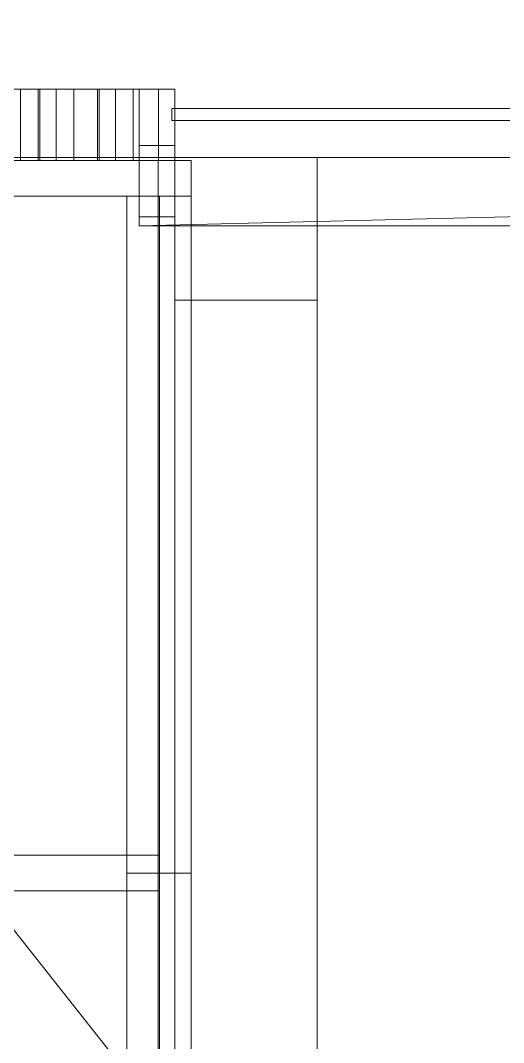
# Model space of a CAD drawing. Header units: millimetres. Extents: x -40035 to 35835, y -28925 to 20487.
# Drawn here: x 23063 to 23878, y 13877 to 15598 of the extents above; entities that cross this region are included whole.
import ezdxf

# ---------------------------------------------------------------- set-up
doc = ezdxf.new("R2010")
doc.units = ezdxf.units.MM
for name, color, linetype, lineweight in [('A-FLOR', 192, 'Continuous', 9), ('A-GLAZ-CWMG', 51, 'Continuous', 9), ('A-WALL', 113, 'Continuous', 9), ('I-WALL', 2, 'Continuous', 9), ('S-COLS', 52, 'Continuous', 9), ('S-FNDN', 32, 'Continuous', 9)]:
    doc.layers.add(name, color=color, linetype=linetype, lineweight=lineweight)

# ---------------------------------------------------------------- blocks, each defined once
blk = doc.blocks.new('STB Stütze - rechteckig - STB 24 x 24-384401-_3D_')
at = {"layer": 'S-COLS'}
mesh = blk.add_polyface(dxfattribs=at)
corners = [(120, 120), (120, -120), (-120, -120), (-120, 120)]
mesh.append_faces([[corners[k] for k in face] for face in [(2, 3, 0, 1)]])
mesh = blk.add_polyface(dxfattribs=at)
corners = [(-120, -120, 4000), (-120, 120, 4000), (-120, 120), (-120, -120)]
mesh.append_faces([[corners[k] for k in face] for face in [(3, 0, 1, 2)]])
mesh = blk.add_polyface(dxfattribs=at)
corners = [(-120, 120, 4000), (120, 120, 4000), (120, 120), (-120, 120)]
mesh.append_faces([[corners[k] for k in face] for face in [(3, 0, 1, 2)]])
mesh = blk.add_polyface(dxfattribs=at)
corners = [(120, 120, 4000), (-120, 120, 4000), (-120, -120, 4000), (120, -120, 4000)]
mesh.append_faces([[corners[k] for k in face] for face in [(3, 0, 1, 2)]])
mesh = blk.add_polyface(dxfattribs=at)
corners = [(120, 120, 4000), (120, -120, 4000), (120, -120), (120, 120)]
mesh.append_faces([[corners[k] for k in face] for face in [(3, 0, 1, 2)]])
mesh = blk.add_polyface(dxfattribs=at)
corners = [(120, -120, 4000), (-120, -120, 4000), (-120, -120), (120, -120)]
mesh.append_faces([[corners[k] for k in face] for face in [(3, 0, 1, 2)]])

msp = doc.modelspace()

# ---------------------------------------------------------------- linework, layer by layer
at = {"layer": 'A-GLAZ-CWMG'}
for points in [[(23093.4, 15362.4), (23033.4, 15362.4), (23033.4, 15482.4), (23093.4, 15482.4)], [(23093.4, 15482.4), (23033.4, 15482.4), (23033.4, 15482.4, 100), (23093.4, 15482.4, 100)], [(23033.4, 15482.4, 1920), (23033.4, 15362.4, 1920), (23093.4, 15362.4, 1920), (23093.4, 15482.4, 1920)], [(23093.4, 15482.4, 100), (23033.4, 15482.4, 100), (23033.4, 15482.4, 1920), (23093.4, 15482.4, 1920)], [(23036.2, 15362.4, 4406.8), (23063.4, 15362.4, 4460.3), (23063.4, 15482.4, 4460.3), (23036.2, 15482.4, 4406.8)], [(23036.2, 15482.4, 4406.8), (23063.4, 15482.4, 4460.3), (23123.4, 15482.4, 4429.8), (23096.2, 15482.4, 4376.3)], [(23096.2, 15362.4, 4376.3), (23036.2, 15362.4, 4406.8), (23036.2, 15482.4, 4406.8), (23096.2, 15482.4, 4376.3)], [(23063.4, 15482.4, 4070), (23063.4, 15482.4, 4130), (23123.4, 15482.4, 4130), (23123.4, 15482.4, 4070)], [(23063.4, 15362.4, 4070), (23063.4, 15482.4, 4070), (23123.4, 15482.4, 4070), (23123.4, 15362.4, 4070)], [(23063.4, 15482.4, 4130), (23063.4, 15362.4, 4130), (23123.4, 15362.4, 4130), (23123.4, 15482.4, 4130)], [(23063.4, 15482.4, 2020), (23063.4, 15482.4, 2080), (23123.4, 15482.4, 2080), (23123.4, 15482.4, 2020)], [(23063.4, 15362.4, 2020), (23063.4, 15482.4, 2020), (23123.4, 15482.4, 2020), (23123.4, 15362.4, 2020)], [(23063.4, 15482.4, 2080), (23063.4, 15362.4, 2080), (23123.4, 15362.4, 2080), (23123.4, 15482.4, 2080)], [(23063.4, 15482.4, 2703.3), (23063.4, 15482.4, 2763.3), (23123.4, 15482.4, 2763.3), (23123.4, 15482.4, 2703.3)], [(23063.4, 15362.4, 2703.3), (23063.4, 15482.4, 2703.3), (23123.4, 15482.4, 2703.3), (23123.4, 15362.4, 2703.3)], [(23063.4, 15482.4, 2763.3), (23063.4, 15362.4, 2763.3), (23123.4, 15362.4, 2763.3), (23123.4, 15482.4, 2763.3)], [(23063.4, 15482.4, 3386.7), (23063.4, 15482.4, 3446.7), (23123.4, 15482.4, 3446.7), (23123.4, 15482.4, 3386.7)], [(23063.4, 15362.4, 3386.7), (23063.4, 15482.4, 3386.7), (23123.4, 15482.4, 3386.7), (23123.4, 15362.4, 3386.7)], [(23063.4, 15482.4, 3446.7), (23063.4, 15362.4, 3446.7), (23123.4, 15362.4, 3446.7), (23123.4, 15482.4, 3446.7)], [(23123.4, 15482.4, 4429.8), (23063.4, 15482.4, 4460.3), (23063.4, 15362.4, 4460.3), (23123.4, 15362.4, 4429.8)], [(23063.4, 15482.4, 1920), (23063.4, 15482.4, 1980), (23123.4, 15482.4, 1980), (23123.4, 15482.4, 1920)], [(23063.4, 15362.4, 1920), (23063.4, 15482.4, 1920), (23123.4, 15482.4, 1920), (23123.4, 15362.4, 1920)], [(23063.4, 15482.4, 1980), (23063.4, 15362.4, 1980), (23123.4, 15362.4, 1980), (23123.4, 15482.4, 1980)], [(23153.4, 15362.4), (23093.4, 15362.4), (23093.4, 15482.4), (23153.4, 15482.4)], [(23153.4, 15482.4), (23093.4, 15482.4), (23093.4, 15482.4, 100), (23153.4, 15482.4, 100)], [(23093.4, 15482.4, 100), (23093.4, 15482.4), (23093.4, 15362.4), (23093.4, 15362.4, 100)], [(23093.4, 15482.4, 1920), (23093.4, 15362.4, 1920), (23153.4, 15362.4, 1920), (23153.4, 15482.4, 1920)], [(23153.4, 15482.4, 1920), (23153.4, 15482.4, 100), (23093.4, 15482.4, 100), (23093.4, 15482.4, 1920)], [(23093.4, 15482.4, 1920), (23093.4, 15482.4, 100), (23093.4, 15362.4, 100), (23093.4, 15362.4, 1920)], [(23093.4, 15362.4, 100), (23093.4, 15362.4), (23093.4, 15482.4), (23093.4, 15482.4, 100)], [(23093.4, 15362.4, 1920), (23093.4, 15362.4, 100), (23093.4, 15482.4, 100), (23093.4, 15482.4, 1920)], [(23096.2, 15362.4, 4376.3), (23123.4, 15362.4, 4429.8), (23123.4, 15482.4, 4429.8), (23096.2, 15482.4, 4376.3)], [(23096.2, 15482.4, 4376.3), (23123.4, 15482.4, 4429.8), (23223.4, 15482.4, 4379), (23196.2, 15482.4, 4325.5)], [(23096.2, 15362.4, 4376.3), (23096.2, 15482.4, 4376.3), (23196.2, 15482.4, 4325.5), (23196.2, 15362.4, 4325.5)], [(23123.4, 15482.4, 4429.8), (23123.4, 15362.4, 4429.8), (23096.2, 15362.4, 4376.3), (23096.2, 15482.4, 4376.3)], [(23123.4, 15482.4, 4070), (23123.4, 15482.4, 4130), (23193.4, 15482.4, 4130), (23193.4, 15482.4, 4070)], [(23123.4, 15362.4, 4070), (23123.4, 15482.4, 4070), (23193.4, 15482.4, 4070), (23193.4, 15362.4, 4070)], [(23123.4, 15482.4, 4130), (23123.4, 15362.4, 4130), (23193.4, 15362.4, 4130), (23193.4, 15482.4, 4130)], [(23123.4, 15482.4, 2020), (23123.4, 15482.4, 2080), (23193.4, 15482.4, 2080), (23193.4, 15482.4, 2020)], [(23123.4, 15362.4, 2020), (23123.4, 15482.4, 2020), (23193.4, 15482.4, 2020), (23193.4, 15362.4, 2020)], [(23123.4, 15482.4, 2080), (23123.4, 15362.4, 2080), (23193.4, 15362.4, 2080), (23193.4, 15482.4, 2080)], [(23123.4, 15482.4, 2703.3), (23123.4, 15482.4, 2763.3), (23193.4, 15482.4, 2763.3), (23193.4, 15482.4, 2703.3)], [(23123.4, 15362.4, 2703.3), (23123.4, 15482.4, 2703.3), (23193.4, 15482.4, 2703.3), (23193.4, 15362.4, 2703.3)], [(23123.4, 15482.4, 2763.3), (23123.4, 15362.4, 2763.3), (23193.4, 15362.4, 2763.3), (23193.4, 15482.4, 2763.3)], [(23123.4, 15482.4, 3386.7), (23123.4, 15482.4, 3446.7), (23193.4, 15482.4, 3446.7), (23193.4, 15482.4, 3386.7)], [(23123.4, 15362.4, 3386.7), (23123.4, 15482.4, 3386.7), (23193.4, 15482.4, 3386.7), (23193.4, 15362.4, 3386.7)], [(23123.4, 15482.4, 3446.7), (23123.4, 15362.4, 3446.7), (23193.4, 15362.4, 3446.7), (23193.4, 15482.4, 3446.7)], [(23123.4, 15482.4, 4429.8), (23123.4, 15362.4, 4429.8), (23223.4, 15362.4, 4379), (23223.4, 15482.4, 4379)], [(23123.4, 15482.4, 1920), (23123.4, 15482.4, 1980), (23193.4, 15482.4, 1980), (23193.4, 15482.4, 1920)], [(23123.4, 15362.4, 1920), (23123.4, 15482.4, 1920), (23193.4, 15482.4, 1920), (23193.4, 15362.4, 1920)], [(23123.4, 15482.4, 1980), (23123.4, 15362.4, 1980), (23193.4, 15362.4, 1980), (23193.4, 15482.4, 1980)], [(23153.4, 15482.4), (23153.4, 15362.4), (23153.4, 15362.4, 60), (23153.4, 15482.4, 60)], [(23193.4, 15482.4, 60), (23193.4, 15482.4), (23153.4, 15482.4), (23153.4, 15482.4, 60)], [(23193.4, 15362.4, 60), (23193.4, 15482.4, 60), (23153.4, 15482.4, 60), (23153.4, 15362.4, 60)], [(23193.4, 15482.4), (23193.4, 15362.4), (23153.4, 15362.4), (23153.4, 15482.4)], [(23153.4, 15362.4, 1860), (23153.4, 15362.4, 1920), (23153.4, 15482.4, 1920), (23153.4, 15482.4, 1860)], [(23153.4, 15482.4, 1860), (23153.4, 15482.4, 1920), (23193.4, 15482.4, 1920), (23193.4, 15482.4, 1860)], [(23153.4, 15362.4, 1860), (23153.4, 15482.4, 1860), (23193.4, 15482.4, 1860), (23193.4, 15362.4, 1860)], [(23153.4, 15482.4, 1920), (23153.4, 15362.4, 1920), (23193.4, 15362.4, 1920), (23193.4, 15482.4, 1920)], [(23153.4, 15362.4, 100), (23153.4, 15362.4), (23153.4, 15482.4), (23153.4, 15482.4, 100)], [(23153.4, 15362.4, 1920), (23153.4, 15362.4, 100), (23153.4, 15482.4, 100), (23153.4, 15482.4, 1920)], [(23193.4, 15482.4, 4130), (23193.4, 15362.4, 4130), (23193.4, 15362.4, 4070), (23193.4, 15482.4, 4070)], [(23253.4, 15362.4), (23193.4, 15362.4), (23193.4, 15482.4), (23253.4, 15482.4)], [(23253.4, 15482.4), (23193.4, 15482.4), (23193.4, 15482.4, 100), (23253.4, 15482.4, 100)], [(23193.4, 15482.4, 100), (23193.4, 15482.4), (23193.4, 15362.4), (23193.4, 15362.4, 100)], [(23193.4, 15362.4, 60), (23193.4, 15362.4), (23193.4, 15482.4), (23193.4, 15482.4, 60)], [(23253.4, 15482.4, 2733.3), (23253.4, 15482.4, 2050), (23193.4, 15482.4, 2050), (23193.4, 15482.4, 2733.3)], [(23193.4, 15482.4, 2733.3), (23193.4, 15482.4, 2050), (23193.4, 15362.4, 2050), (23193.4, 15362.4, 2733.3)], [(23253.4, 15482.4, 3416.7), (23253.4, 15482.4, 2733.3), (23193.4, 15482.4, 2733.3), (23193.4, 15482.4, 3416.7)], [(23193.4, 15482.4, 3416.7), (23193.4, 15482.4, 2733.3), (23193.4, 15362.4, 2733.3), (23193.4, 15362.4, 3416.7)], [(23253.4, 15482.4, 4100), (23253.4, 15482.4, 3416.7), (23193.4, 15482.4, 3416.7), (23193.4, 15482.4, 4100)], [(23193.4, 15482.4, 4100), (23193.4, 15482.4, 3416.7), (23193.4, 15362.4, 3416.7), (23193.4, 15362.4, 4100)], [(23193.4, 15482.4, 2080), (23193.4, 15362.4, 2080), (23193.4, 15362.4, 2020), (23193.4, 15482.4, 2020)], [(23193.4, 15482.4, 2763.3), (23193.4, 15362.4, 2763.3), (23193.4, 15362.4, 2703.3), (23193.4, 15482.4, 2703.3)], [(23193.4, 15482.4, 3446.7), (23193.4, 15362.4, 3446.7), (23193.4, 15362.4, 3386.7), (23193.4, 15482.4, 3386.7)], [(23253.4, 15482.4, 1950), (23193.4, 15482.4, 1950), (23193.4, 15482.4, 2050), (23253.4, 15482.4, 2050)], [(23193.4, 15482.4, 2050), (23193.4, 15482.4, 1950), (23193.4, 15362.4, 1950), (23193.4, 15362.4, 2050)], [(23253.4, 15482.4, 1950), (23253.4, 15482.4, 1890), (23193.4, 15482.4, 1890), (23193.4, 15482.4, 1950)], [(23193.4, 15482.4, 1890), (23193.4, 15362.4, 1890), (23193.4, 15362.4, 1950), (23193.4, 15482.4, 1950)], [(23253.4, 15482.4, 100), (23193.4, 15482.4, 100), (23193.4, 15482.4, 1890), (23253.4, 15482.4, 1890)], [(23193.4, 15482.4, 100), (23193.4, 15362.4, 100), (23193.4, 15362.4, 1890), (23193.4, 15482.4, 1890)], [(23193.4, 15482.4, 1980), (23193.4, 15362.4, 1980), (23193.4, 15362.4, 1920), (23193.4, 15482.4, 1920)], [(23193.4, 15482.4, 1920), (23193.4, 15362.4, 1920), (23193.4, 15362.4, 1860), (23193.4, 15482.4, 1860)], [(23193.4, 15482.4, 4100), (23193.4, 15362.4, 4100), (23193.4, 15362.4, 4326.9), (23193.4, 15482.4, 4326.9)], [(23196.2, 15482.4, 4325.5), (23193.4, 15482.4, 4326.9), (23193.4, 15362.4, 4326.9), (23196.2, 15362.4, 4325.5)], [(23196.2, 15362.4, 4325.5), (23223.4, 15362.4, 4379), (23223.4, 15482.4, 4379), (23196.2, 15482.4, 4325.5)], [(23296.2, 15482.4, 4274.6), (23196.2, 15482.4, 4325.5), (23223.4, 15482.4, 4379), (23323.4, 15482.4, 4328.1)], [(23296.2, 15362.4, 4274.6), (23196.2, 15362.4, 4325.5), (23196.2, 15482.4, 4325.5), (23296.2, 15482.4, 4274.6)], [(23223.4, 15482.4, 4379), (23223.4, 15362.4, 4379), (23196.2, 15362.4, 4325.5), (23196.2, 15482.4, 4325.5)], [(23196.2, 15482.4, 4325.5), (23196.2, 15362.4, 4325.5), (23253.4, 15362.4, 4296.4), (23253.4, 15482.4, 4296.4)], [(23323.4, 15482.4, 4328.1), (23223.4, 15482.4, 4379), (23223.4, 15362.4, 4379), (23323.4, 15362.4, 4328.1)], [(23253.4, 15362.4, 4070), (23253.4, 15362.4, 4130), (23253.4, 15482.4, 4130), (23253.4, 15482.4, 4070)], [(23263.4, 15482.4, 4070), (23253.4, 15482.4, 4070), (23253.4, 15482.4, 4130), (23263.4, 15482.4, 4130)], [(23263.4, 15362.4, 4070), (23253.4, 15362.4, 4070), (23253.4, 15482.4, 4070), (23263.4, 15482.4, 4070)], [(23263.4, 15482.4, 4130), (23253.4, 15482.4, 4130), (23253.4, 15362.4, 4130), (23263.4, 15362.4, 4130)], [(23253.4, 15362.4, 100), (23253.4, 15362.4), (23253.4, 15482.4), (23253.4, 15482.4, 100)], [(23253.4, 15362.4, 2733.3), (23253.4, 15362.4, 2050), (23253.4, 15482.4, 2050), (23253.4, 15482.4, 2733.3)], [(23253.4, 15362.4, 3416.7), (23253.4, 15362.4, 2733.3), (23253.4, 15482.4, 2733.3), (23253.4, 15482.4, 3416.7)], [(23253.4, 15362.4, 4100), (23253.4, 15362.4, 3416.7), (23253.4, 15482.4, 3416.7), (23253.4, 15482.4, 4100)], [(23253.4, 15362.4, 2020), (23253.4, 15362.4, 2080), (23253.4, 15482.4, 2080), (23253.4, 15482.4, 2020)], [(23263.4, 15482.4, 2020), (23253.4, 15482.4, 2020), (23253.4, 15482.4, 2080), (23263.4, 15482.4, 2080)], [(23263.4, 15362.4, 2020), (23253.4, 15362.4, 2020), (23253.4, 15482.4, 2020), (23263.4, 15482.4, 2020)], [(23263.4, 15482.4, 2080), (23253.4, 15482.4, 2080), (23253.4, 15362.4, 2080), (23263.4, 15362.4, 2080)], [(23253.4, 15362.4, 2703.3), (23253.4, 15362.4, 2763.3), (23253.4, 15482.4, 2763.3), (23253.4, 15482.4, 2703.3)], [(23263.4, 15482.4, 2703.3), (23253.4, 15482.4, 2703.3), (23253.4, 15482.4, 2763.3), (23263.4, 15482.4, 2763.3)], [(23263.4, 15362.4, 2703.3), (23253.4, 15362.4, 2703.3), (23253.4, 15482.4, 2703.3), (23263.4, 15482.4, 2703.3)], [(23263.4, 15482.4, 2763.3), (23253.4, 15482.4, 2763.3), (23253.4, 15362.4, 2763.3), (23263.4, 15362.4, 2763.3)], [(23253.4, 15362.4, 3386.7), (23253.4, 15362.4, 3446.7), (23253.4, 15482.4, 3446.7), (23253.4, 15482.4, 3386.7)], [(23263.4, 15482.4, 3386.7), (23253.4, 15482.4, 3386.7), (23253.4, 15482.4, 3446.7), (23263.4, 15482.4, 3446.7)], [(23263.4, 15362.4, 3386.7), (23253.4, 15362.4, 3386.7), (23253.4, 15482.4, 3386.7), (23263.4, 15482.4, 3386.7)], [(23263.4, 15482.4, 3446.7), (23253.4, 15482.4, 3446.7), (23253.4, 15362.4, 3446.7), (23263.4, 15362.4, 3446.7)], [(23253.4, 15362.4, 2050), (23253.4, 15362.4, 1950), (23253.4, 15482.4, 1950), (23253.4, 15482.4, 2050)], [(23253.4, 15362.4, 1890), (23253.4, 15482.4, 1890), (23253.4, 15482.4, 1950), (23253.4, 15362.4, 1950)], [(23253.4, 15362.4, 100), (23253.4, 15482.4, 100), (23253.4, 15482.4, 1890), (23253.4, 15362.4, 1890)], [(23253.4, 15362.4, 4296.4), (23253.4, 15362.4, 4100), (23253.4, 15482.4, 4100), (23253.4, 15482.4, 4296.4)], [(23263.4, 15482.4, 4130), (23263.4, 15362.4, 4130), (23263.4, 15362.4, 4070), (23263.4, 15482.4, 4070)], [(23263.4, 15482.4, 4291.3), (23323.4, 15482.4, 4328.1), (23323.4, 15482.4, 4100), (23263.4, 15482.4, 4100)], [(23263.4, 15362.4, 4291.3), (23263.4, 15482.4, 4291.3), (23263.4, 15482.4, 4100), (23263.4, 15362.4, 4100)], [(23323.4, 15362.4, 4328.1), (23323.4, 15482.4, 4328.1), (23263.4, 15482.4, 4291.3), (23263.4, 15362.4, 4291.3)], [(23263.4, 15482.4, 1950), (23263.4, 15482.4, 2050), (23323.4, 15482.4, 2050), (23323.4, 15482.4, 1950)], [(23263.4, 15362.4, 2050), (23263.4, 15482.4, 2050), (23263.4, 15482.4, 1950), (23263.4, 15362.4, 1950)], [(23263.4, 15482.4, 2733.3), (23323.4, 15482.4, 2733.3), (23323.4, 15482.4, 2050), (23263.4, 15482.4, 2050)], [(23263.4, 15362.4, 2733.3), (23263.4, 15482.4, 2733.3), (23263.4, 15482.4, 2050), (23263.4, 15362.4, 2050)], [(23263.4, 15482.4, 3416.7), (23323.4, 15482.4, 3416.7), (23323.4, 15482.4, 2733.3), (23263.4, 15482.4, 2733.3)], [(23263.4, 15362.4, 3416.7), (23263.4, 15482.4, 3416.7), (23263.4, 15482.4, 2733.3), (23263.4, 15362.4, 2733.3)], [(23263.4, 15482.4, 2080), (23263.4, 15362.4, 2080), (23263.4, 15362.4, 2020), (23263.4, 15482.4, 2020)], [(23263.4, 15482.4, 2763.3), (23263.4, 15362.4, 2763.3), (23263.4, 15362.4, 2703.3), (23263.4, 15482.4, 2703.3)], [(23263.4, 15482.4, 3446.7), (23263.4, 15362.4, 3446.7), (23263.4, 15362.4, 3386.7), (23263.4, 15482.4, 3386.7)], [(23263.4, 15482.4, 1950), (23323.4, 15482.4, 1950), (23323.4, 15482.4, 1890), (23263.4, 15482.4, 1890)], [(23263.4, 15362.4, 1950), (23263.4, 15482.4, 1950), (23263.4, 15482.4, 1890), (23263.4, 15362.4, 1890)], [(23263.4, 15482.4, 100), (23263.4, 15482.4, 1890), (23323.4, 15482.4, 1890), (23323.4, 15482.4, 100)], [(23263.4, 15362.4, 100), (23263.4, 15362.4, 1890), (23263.4, 15482.4, 1890), (23263.4, 15482.4, 100)], [(23323.4, 15482.4), (23323.4, 15362.4), (23263.4, 15362.4), (23263.4, 15482.4)], [(23263.4, 15482.4), (23263.4, 15482.4, 100), (23323.4, 15482.4, 100), (23323.4, 15482.4)], [(23263.4, 15362.4, 100), (23263.4, 15482.4, 100), (23263.4, 15482.4), (23263.4, 15362.4)], [(23263.4, 15482.4, 4100), (23323.4, 15482.4, 4100), (23323.4, 15482.4, 3416.7), (23263.4, 15482.4, 3416.7)], [(23263.4, 15362.4, 4100), (23263.4, 15482.4, 4100), (23263.4, 15482.4, 3416.7), (23263.4, 15362.4, 3416.7)], [(23323.4, 15482.4, 4328.1), (23323.4, 15362.4, 4328.1), (23296.2, 15362.4, 4274.6), (23296.2, 15482.4, 4274.6)], [(23323.4, 15482.4, 4100), (23323.4, 15482.4, 4328.1), (23323.4, 15362.4, 4328.1), (23323.4, 15362.4, 4100)], [(23323.4, 15482.4, 2050), (23323.4, 15362.4, 2050), (23323.4, 15362.4, 1950), (23323.4, 15482.4, 1950)], [(23323.4, 15482.4, 2733.3), (23323.4, 15362.4, 2733.3), (23323.4, 15362.4, 2050), (23323.4, 15482.4, 2050)], [(23323.4, 15482.4, 3416.7), (23323.4, 15362.4, 3416.7), (23323.4, 15362.4, 2733.3), (23323.4, 15482.4, 2733.3)], [(23323.4, 15482.4, 1950), (23323.4, 15362.4, 1950), (23323.4, 15362.4, 1890), (23323.4, 15482.4, 1890)], [(23323.4, 15482.4, 100), (23323.4, 15482.4, 1890), (23323.4, 15362.4, 1890), (23323.4, 15362.4, 100)], [(23323.4, 15482.4, 100), (23323.4, 15362.4, 100), (23323.4, 15362.4), (23323.4, 15482.4)], [(23323.4, 15482.4, 4100), (23323.4, 15362.4, 4100), (23323.4, 15362.4, 3416.7), (23323.4, 15482.4, 3416.7)], [(23263.4, 15267.4), (23323.4, 15267.4), (23323.4, 15387.4), (23263.4, 15387.4)], [(23323.4, 15387.4, -1400), (23323.4, 15267.4, -1400), (23263.4, 15267.4, -1400), (23263.4, 15387.4, -1400)], [(23263.4, 15387.4), (23323.4, 15387.4), (23323.4, 15387.4, -1400), (23263.4, 15387.4, -1400)], [(23263.4, 15267.4), (23263.4, 15387.4), (23263.4, 15387.4, -1400), (23263.4, 15267.4, -1400)], [(23323.4, 15387.4), (23323.4, 15267.4), (23323.4, 15267.4, -1400), (23323.4, 15387.4, -1400)], [(23295.7, 15302.4, 4246.8), (22115.7, 15302.4, 4861), (22115.7, 15362.4, 4861), (23295.7, 15362.4, 4246.8)], [(23295.7, 15362.4, 4246.8), (22115.7, 15362.4, 4861), (22171.1, 15362.4, 4967.5), (23351.1, 15362.4, 4353.2)], [(23351.1, 15362.4, 4353.2), (22171.1, 15362.4, 4967.5), (22171.1, 15302.4, 4967.5), (23351.1, 15302.4, 4353.2)], [(23033.4, 15362.4), (23093.4, 15362.4), (23093.4, 15362.4, 100), (23033.4, 15362.4, 100)], [(23033.4, 15362.4, 100), (23093.4, 15362.4, 100), (23093.4, 15362.4, 1920), (23033.4, 15362.4, 1920)], [(23063.4, 15362.4, 4460.3), (23036.2, 15362.4, 4406.8), (23096.2, 15362.4, 4376.3), (23123.4, 15362.4, 4429.8)], [(23063.4, 15362.4, 4130), (23063.4, 15362.4, 4070), (23123.4, 15362.4, 4070), (23123.4, 15362.4, 4130)], [(23063.4, 15362.4, 2080), (23063.4, 15362.4, 2020), (23123.4, 15362.4, 2020), (23123.4, 15362.4, 2080)], [(23063.4, 15362.4, 2763.3), (23063.4, 15362.4, 2703.3), (23123.4, 15362.4, 2703.3), (23123.4, 15362.4, 2763.3)], [(23063.4, 15362.4, 3446.7), (23063.4, 15362.4, 3386.7), (23123.4, 15362.4, 3386.7), (23123.4, 15362.4, 3446.7)], [(23063.4, 15362.4, 1980), (23063.4, 15362.4, 1920), (23123.4, 15362.4, 1920), (23123.4, 15362.4, 1980)], [(23093.4, 15362.4), (23153.4, 15362.4), (23153.4, 15362.4, 100), (23093.4, 15362.4, 100)], [(23093.4, 15362.4, 1920), (23093.4, 15362.4, 100), (23153.4, 15362.4, 100), (23153.4, 15362.4, 1920)], [(23123.4, 15362.4, 4429.8), (23096.2, 15362.4, 4376.3), (23196.2, 15362.4, 4325.5), (23223.4, 15362.4, 4379)], [(23123.4, 15362.4, 4130), (23123.4, 15362.4, 4070), (23193.4, 15362.4, 4070), (23193.4, 15362.4, 4130)], [(23123.4, 15362.4, 2080), (23123.4, 15362.4, 2020), (23193.4, 15362.4, 2020), (23193.4, 15362.4, 2080)], [(23123.4, 15362.4, 2763.3), (23123.4, 15362.4, 2703.3), (23193.4, 15362.4, 2703.3), (23193.4, 15362.4, 2763.3)], [(23123.4, 15362.4, 3446.7), (23123.4, 15362.4, 3386.7), (23193.4, 15362.4, 3386.7), (23193.4, 15362.4, 3446.7)], [(23123.4, 15362.4, 1980), (23123.4, 15362.4, 1920), (23193.4, 15362.4, 1920), (23193.4, 15362.4, 1980)], [(23193.4, 15362.4), (23193.4, 15362.4, 60), (23153.4, 15362.4, 60), (23153.4, 15362.4)], [(23153.4, 15362.4, 1920), (23153.4, 15362.4, 1860), (23193.4, 15362.4, 1860), (23193.4, 15362.4, 1920)], [(23193.4, 15362.4), (23253.4, 15362.4), (23253.4, 15362.4, 100), (23193.4, 15362.4, 100)], [(23193.4, 15362.4, 2733.3), (23193.4, 15362.4, 2050), (23253.4, 15362.4, 2050), (23253.4, 15362.4, 2733.3)], [(23193.4, 15362.4, 3416.7), (23193.4, 15362.4, 2733.3), (23253.4, 15362.4, 2733.3), (23253.4, 15362.4, 3416.7)], [(23193.4, 15362.4, 4100), (23193.4, 15362.4, 3416.7), (23253.4, 15362.4, 3416.7), (23253.4, 15362.4, 4100)], [(23193.4, 15362.4, 1950), (23253.4, 15362.4, 1950), (23253.4, 15362.4, 2050), (23193.4, 15362.4, 2050)], [(23193.4, 15362.4, 1950), (23193.4, 15362.4, 1890), (23253.4, 15362.4, 1890), (23253.4, 15362.4, 1950)], [(23193.4, 15362.4, 100), (23253.4, 15362.4, 100), (23253.4, 15362.4, 1890), (23193.4, 15362.4, 1890)], [(23323.4, 15362.4, 4328.1), (23223.4, 15362.4, 4379), (23196.2, 15362.4, 4325.5), (23296.2, 15362.4, 4274.6)], [(23263.4, 15362.4, 4130), (23253.4, 15362.4, 4130), (23253.4, 15362.4, 4070), (23263.4, 15362.4, 4070)], [(23263.4, 15362.4, 2080), (23253.4, 15362.4, 2080), (23253.4, 15362.4, 2020), (23263.4, 15362.4, 2020)], [(23263.4, 15362.4, 2763.3), (23253.4, 15362.4, 2763.3), (23253.4, 15362.4, 2703.3), (23263.4, 15362.4, 2703.3)], [(23263.4, 15362.4, 3446.7), (23253.4, 15362.4, 3446.7), (23253.4, 15362.4, 3386.7), (23263.4, 15362.4, 3386.7)], [(23323.4, 15362.4, 4100), (23323.4, 15362.4, 4328.1), (23263.4, 15362.4, 4291.3), (23263.4, 15362.4, 4100)], [(23323.4, 15362.4, 1950), (23323.4, 15362.4, 2050), (23263.4, 15362.4, 2050), (23263.4, 15362.4, 1950)], [(23323.4, 15362.4, 2733.3), (23263.4, 15362.4, 2733.3), (23263.4, 15362.4, 2050), (23323.4, 15362.4, 2050)], [(23323.4, 15362.4, 3416.7), (23263.4, 15362.4, 3416.7), (23263.4, 15362.4, 2733.3), (23323.4, 15362.4, 2733.3)], [(23323.4, 15362.4, 1950), (23263.4, 15362.4, 1950), (23263.4, 15362.4, 1890), (23323.4, 15362.4, 1890)], [(23323.4, 15362.4, 100), (23323.4, 15362.4, 1890), (23263.4, 15362.4, 1890), (23263.4, 15362.4, 100)], [(23323.4, 15362.4), (23323.4, 15362.4, 100), (23263.4, 15362.4, 100), (23263.4, 15362.4)], [(23323.4, 15362.4, 4100), (23263.4, 15362.4, 4100), (23263.4, 15362.4, 3416.7), (23323.4, 15362.4, 3416.7)], [(23295.7, 15362.4, 4246.8), (23351.1, 15362.4, 4353.2), (23351.1, 15302.4, 4353.2), (23295.7, 15302.4, 4246.8)], [(23351.1, 15302.4, 4353.2), (22171.1, 15302.4, 4967.5), (22115.7, 15302.4, 4861), (23295.7, 15302.4, 4246.8)], [(23297.9, 15302.4, 4380.9), (23351.1, 15302.4, 4353.2), (23295.7, 15302.4, 4246.8), (23242.5, 15302.4, 4274.5)], [(23242.5, 14162.4, 4274.5), (23242.5, 15302.4, 4274.5), (23295.7, 15302.4, 4246.8), (23295.7, 14162.4, 4246.8)], [(23297.9, 14162.4, 4380.9), (23297.9, 15302.4, 4380.9), (23242.5, 15302.4, 4274.5), (23242.5, 14162.4, 4274.5)], [(23295.7, 14162.4, 4246.8), (23295.7, 15302.4, 4246.8), (23351.1, 15302.4, 4353.2), (23351.1, 14162.4, 4353.2)], [(23351.1, 14162.4, 4353.2), (23351.1, 15302.4, 4353.2), (23297.9, 15302.4, 4380.9), (23297.9, 14162.4, 4380.9)], [(23323.4, 15267.4), (23263.4, 15267.4), (23263.4, 15267.4, -1400), (23323.4, 15267.4, -1400)], [(23242.5, 14132.4, 4274.5), (22168.9, 14132.4, 4833.3), (22168.9, 14192.4, 4833.3), (23242.5, 14192.4, 4274.5)], [(22168.9, 14192.4, 4833.3), (22224.3, 14192.4, 4939.8), (23297.9, 14192.4, 4380.9), (23242.5, 14192.4, 4274.5)], [(23297.9, 14192.4, 4380.9), (22224.3, 14192.4, 4939.8), (22224.3, 14132.4, 4939.8), (23297.9, 14132.4, 4380.9)], [(23242.5, 14192.4, 4274.5), (23297.9, 14192.4, 4380.9), (23297.9, 14132.4, 4380.9), (23242.5, 14132.4, 4274.5)], [(23242.5, 12862.4, 4274.5), (23242.5, 14162.4, 4274.5), (23295.7, 14162.4, 4246.8), (23295.7, 12862.4, 4246.8)], [(23297.9, 12862.4, 4380.9), (23297.9, 14162.4, 4380.9), (23242.5, 14162.4, 4274.5), (23242.5, 12862.4, 4274.5)], [(23295.7, 12862.4, 4246.8), (23295.7, 14162.4, 4246.8), (23351.1, 14162.4, 4353.2), (23351.1, 12862.4, 4353.2)], [(23351.1, 12862.4, 4353.2), (23351.1, 14162.4, 4353.2), (23297.9, 14162.4, 4380.9), (23297.9, 12862.4, 4380.9)], [(22224.3, 14132.4, 4939.8), (22168.9, 14132.4, 4833.3), (23242.5, 14132.4, 4274.5), (23297.9, 14132.4, 4380.9)]]:
    msp.add_3dface(points, dxfattribs=at)
for points, invisible_edges in [([(23253.4, 15482.4, 4296.4), (23253.4, 15482.4, 4100), (23193.4, 15482.4, 4100), (23196.2, 15482.4, 4325.5)], 4), ([(23193.4, 15482.4, 4326.9), (23196.2, 15482.4, 4325.5), (23193.4, 15482.4, 4100)], 2), ([(23193.4, 15362.4, 4100), (23253.4, 15362.4, 4100), (23253.4, 15362.4, 4296.4), (23196.2, 15362.4, 4325.5)], 8), ([(23196.2, 15362.4, 4325.5), (23193.4, 15362.4, 4326.9), (23193.4, 15362.4, 4100)], 12)]:
    msp.add_3dface(points, dxfattribs=dict(at, invisible_edges=invisible_edges))

# ---------------------------------------------------------------- block references
at = {"layer": 'S-COLS'}
msp.add_blockref('STB Stütze - rechteckig - STB 24 x 24-384401-_3D_', (23443.4, 15247.4), dxfattribs=at)

# ---------------------------------------------------------------- meshes
at = {"layer": 'A-FLOR'}
mesh = msp.add_polyface(dxfattribs=at)
corners = [(35708.4, -19573, 4300), (35708.4, 15367.4, 4300), (22023.4, 15367.4, 4300), (22023.4, 18917.4, 4300), (-33711.6, 18917.4, 4300), (-33711.6, 6517.4, 4300), (-39715.4, 6517.4, 4300), (-39715.4, 2191.3, 4300), (-39591.6, 2191.3, 4300), (-39591.6, 6397.4, 4300), (21318.4, 6397.4, 4300), (21318.4, -767.6, 4300), (20018.4, -767.6, 4300), (20018.4, -2467.6, 4300), (21083.4, -2467.6, 4300), (21083.4, -2287.6, 4300), (21318.4, -2287.6, 4300), (21318.4, -11702.6, 4300), (-39591.6, -11702.6, 4300), (-39591.6, -1458.7, 4300), (-39715.4, -1458.7, 4300), (-39715.4, -11822.6, 4300), (-33714.6, -11822.6, 4300), (-33714.6, -21222.6, 4300), (-31115.5, -21222.6, 4300), (-30206.2, -22450.3, 4300), (-28926.2, -22450.3, 4300), (-27996.5, -21222.6, 4300), (-7441.6, -21222.6, 4300), (-6513.1, -22476.2, 4300), (-5153.1, -22476.2, 4300), (-4203.9, -21222.6, 4300), (16285.4, -21222.6, 4300), (17202, -22460.1, 4300), (18551.8, -22460.1, 4300), (19488.9, -21222.6, 4300), (22024.6, -21222.6, 4300), (22024.6, -19573, 4300), (22144.6, -19573, 4300), (22144.6, -11942.6, 4300), (28098.4, -11942.6, 4300), (28098.4, 6606.5, 4300), (22168.9, 6606.5, 4300), (22168.9, 7667.4, 4300), (28098.4, 7667.4, 4300), (28098.4, 7684.4, 4300), (29453.4, 7684.4, 4300), (29453.4, -13074.8, 4300), (28098.4, -13074.8, 4300), (23360.7, -13074.8, 4300), (23360.7, -19573, 4300), (-33594.6, -12527.6, 4300), (-32514.6, -12527.6, 4300), (-32514.6, -11942.6, 4300), (-28326.7, -11942.6, 4300), (-28326.7, -14852.6, 4300), (-33594.6, -14852.6, 4300), (-33591.6, 9482.4, 4300), (-28884.6, 9482.4, 4300), (-28884.6, 6637.4, 4300), (-32514.6, 6637.4, 4300), (-32514.6, 7197.4, 4300), (-32914.6, 7197.4, 4300), (-32914.6, 7162.4, 4300), (-33591.6, 7162.4, 4300), (-8951.7, 6617.4, 4300), (-28414.6, 6617.4, 4300), (-28414.6, 9482.4, 4300), (-8951.7, 9482.4, 4300)]
mesh.append_faces([[corners[k] for k in face] for face in [(9, 6, 7, 8), (63, 60, 61, 62)]], dxfattribs={"vtx0": -1})
mesh.append_faces([[corners[k] for k in face] for face in [(31, 17, 54), (16, 41, 11, 15), (58, 67, 4, 57)]], dxfattribs={"vtx0": -1, "vtx1": -1, "vtx2": -1})
mesh.append_faces([[corners[k] for k in face] for face in [(28, 31, 54, 55), (55, 24, 27, 28), (5, 66, 59, 60)]], dxfattribs={"vtx0": -1, "vtx1": -1, "vtx3": -1})
mesh.append_faces([[corners[k] for k in face] for face in [(56, 23, 24, 55), (18, 21, 22, 17), (42, 10, 11, 41), (65, 9, 10), (16, 40, 41), (2, 45, 46, 1), (59, 66, 67, 58), (5, 64, 57, 4), (9, 5, 6)]], dxfattribs={"vtx0": -1, "vtx2": -1})
mesh.append_faces([[corners[k] for k in face] for face in [(17, 31, 32, 37), (22, 53, 54, 17), (10, 42, 43, 2)]], dxfattribs={"vtx0": -1, "vtx2": -1, "vtx3": -1})
mesh.append_faces([[corners[k] for k in face] for face in [(68, 2, 3, 4)]], dxfattribs={"vtx0": -1, "vtx3": -1})
mesh.append_faces([[corners[k] for k in face] for face in [(20, 21, 18, 19)]], dxfattribs={"vtx1": -1})
mesh.append_faces([[corners[k] for k in face] for face in [(50, 0, 47), (11, 12, 15), (67, 68, 4)]], dxfattribs={"vtx1": -1, "vtx2": -1})
mesh.append_faces([[corners[k] for k in face] for face in [(68, 65, 10, 2), (65, 66, 5, 9), (63, 64, 5, 60)]], dxfattribs={"vtx1": -1, "vtx2": -1, "vtx3": -1})
mesh.append_faces([[corners[k] for k in face] for face in [(39, 40, 16, 17), (46, 47, 0, 1), (56, 51, 22, 23)]], dxfattribs={"vtx1": -1, "vtx3": -1})
mesh.append_faces([[corners[k] for k in face] for face in [(48, 49, 50, 47), (13, 14, 15, 12)]], dxfattribs={"vtx2": -1})
mesh.append_faces([[corners[k] for k in face] for face in [(35, 36, 37, 32), (37, 38, 39, 17), (51, 52, 53, 22), (43, 44, 45, 2)]], dxfattribs={"vtx2": -1, "vtx3": -1})
mesh.append_faces([[corners[k] for k in face] for face in [(32, 33, 34, 35), (28, 29, 30, 31), (24, 25, 26, 27)]], dxfattribs={"vtx3": -1})
mesh = msp.add_polyface(dxfattribs=at)
corners = [(22023.4, 18917.4, 4000), (22023.4, 15367.4, 4000), (35708.4, 15367.4, 4000), (35708.4, -19573, 4000), (23360.7, -19573, 4000), (23360.7, -13074.8, 4000), (28098.4, -13074.8, 4000), (29453.4, -13074.8, 4000), (29453.4, 7684.4, 4000), (28098.4, 7684.4, 4000), (28098.4, 7667.4, 4000), (22168.9, 7667.4, 4000), (22168.9, 6606.5, 4000), (28098.4, 6606.5, 4000), (28098.4, -11942.6, 4000), (22144.6, -11942.6, 4000), (22144.6, -19573, 4000), (22024.6, -19573, 4000), (22024.6, -21222.6, 4000), (19488.9, -21222.6, 4000), (18551.8, -22460.1, 4000), (17202, -22460.1, 4000), (16285.4, -21222.6, 4000), (-4203.9, -21222.6, 4000), (-5153.1, -22476.2, 4000), (-6513.1, -22476.2, 4000), (-7441.6, -21222.6, 4000), (-27996.5, -21222.6, 4000), (-28926.2, -22450.3, 4000), (-30206.2, -22450.3, 4000), (-31115.5, -21222.6, 4000), (-33714.6, -21222.6, 4000), (-33714.6, -11822.6, 4000), (-39715.4, -11822.6, 4000), (-39715.4, -1458.7, 4000), (-39591.6, -1458.7, 4000), (-39591.6, -11702.6, 4000), (21318.4, -11702.6, 4000), (21318.4, -2287.6, 4000), (21083.4, -2287.6, 4000), (21083.4, -2467.6, 4000), (20018.4, -2467.6, 4000), (20018.4, -767.6, 4000), (21318.4, -767.6, 4000), (21318.4, 6397.4, 4000), (-39591.6, 6397.4, 4000), (-39591.6, 2191.3, 4000), (-39715.4, 2191.3, 4000), (-39715.4, 6517.4, 4000), (-33711.6, 6517.4, 4000), (-33711.6, 18917.4, 4000), (-32514.6, -12527.6, 4000), (-33594.6, -12527.6, 4000), (-33594.6, -14852.6, 4000), (-28326.7, -14852.6, 4000), (-28326.7, -11942.6, 4000), (-32514.6, -11942.6, 4000), (-28884.6, 9482.4, 4000), (-33591.6, 9482.4, 4000), (-33591.6, 7162.4, 4000), (-32914.6, 7162.4, 4000), (-32914.6, 7197.4, 4000), (-32514.6, 7197.4, 4000), (-32514.6, 6637.4, 4000), (-28884.6, 6637.4, 4000), (-28414.6, 6617.4, 4000), (-8951.7, 6617.4, 4000), (-8951.7, 9482.4, 4000), (-28414.6, 9482.4, 4000)]
mesh.append_faces([[corners[k] for k in face] for face in [(6, 4, 5), (30, 28, 29), (36, 33, 34, 35)]], dxfattribs={"vtx0": -1})
mesh.append_faces([[corners[k] for k in face] for face in [(33, 36, 32)]], dxfattribs={"vtx0": -1, "vtx1": -1})
mesh.append_faces([[corners[k] for k in face] for face in [(23, 26, 55, 37)]], dxfattribs={"vtx0": -1, "vtx1": -1, "vtx2": -1, "vtx3": -1})
mesh.append_faces([[corners[k] for k in face] for face in [(30, 54, 27, 28), (43, 13, 38, 39), (50, 68, 57, 58)]], dxfattribs={"vtx0": -1, "vtx1": -1, "vtx3": -1})
mesh.append_faces([[corners[k] for k in face] for face in [(7, 3, 4, 6), (38, 14, 15, 37), (3, 7, 8, 2), (53, 31, 32, 52), (39, 42, 43)]], dxfattribs={"vtx0": -1, "vtx2": -1})
mesh.append_faces([[corners[k] for k in face] for face in [(32, 36, 37, 55), (49, 65, 66, 45), (67, 0, 1, 44), (49, 63, 64, 65), (49, 59, 60, 63)]], dxfattribs={"vtx0": -1, "vtx2": -1, "vtx3": -1})
mesh.append_faces([[corners[k] for k in face] for face in [(47, 48, 45, 46), (62, 63, 60, 61)]], dxfattribs={"vtx1": -1})
mesh.append_faces([[corners[k] for k in face] for face in [(55, 56, 32), (13, 14, 38), (66, 67, 44), (44, 45, 66), (48, 49, 45)]], dxfattribs={"vtx1": -1, "vtx2": -1})
mesh.append_faces([[corners[k] for k in face] for face in [(22, 23, 37, 17), (11, 12, 44, 1)]], dxfattribs={"vtx1": -1, "vtx2": -1, "vtx3": -1})
mesh.append_faces([[corners[k] for k in face] for face in [(30, 31, 53, 54), (26, 27, 54, 55), (43, 44, 12, 13), (8, 9, 1, 2), (50, 0, 67, 68), (68, 65, 64, 57), (58, 59, 49, 50)]], dxfattribs={"vtx1": -1, "vtx3": -1})
mesh.append_faces([[corners[k] for k in face] for face in [(20, 21, 22, 19), (24, 25, 26, 23)]], dxfattribs={"vtx2": -1})
mesh.append_faces([[corners[k] for k in face] for face in [(17, 18, 19, 22), (15, 16, 17, 37), (56, 51, 52, 32), (9, 10, 11, 1)]], dxfattribs={"vtx2": -1, "vtx3": -1})
mesh.append_faces([[corners[k] for k in face] for face in [(39, 40, 41, 42)]], dxfattribs={"vtx3": -1})
mesh = msp.add_polyface(dxfattribs=at)
corners = [(22023.4, 15367.4, 4000), (22023.4, 15367.4, 4300), (35708.4, 15367.4, 4300), (35708.4, 15367.4, 4000)]
mesh.append_faces([[corners[k] for k in face] for face in [(3, 0, 1, 2)]])
at = {"layer": 'A-WALL'}
mesh = msp.add_polyface(dxfattribs=at)
corners = [(27983.4, 15367.4, 4000), (27983.4, 15367.4), (26672.2, 15367.4), (26672.2, 15367.4, 2300), (24672.2, 15367.4, 2300), (24672.2, 15367.4), (23263.4, 15367.4), (23263.4, 15367.4, 4000)]
mesh.append_faces([[corners[k] for k in face] for face in [(0, 3, 4, 7)]], dxfattribs={"vtx0": -1, "vtx2": -1})
mesh.append_faces([[corners[k] for k in face] for face in [(1, 2, 3, 0)]], dxfattribs={"vtx2": -1})
mesh.append_faces([[corners[k] for k in face] for face in [(4, 5, 6, 7)]], dxfattribs={"vtx3": -1})
mesh = msp.add_polyface(dxfattribs=at)
corners = [(23263.4, 15252.4), (23263.4, 15367.4), (24672.2, 15367.4), (24672.2, 15252.4), (27983.4, 15367.4), (27983.4, 15367.3), (27983.4, 15252.4), (26672.2, 15252.4), (26672.2, 15367.4)]
mesh.append_faces([[corners[k] for k in face] for face in [(2, 3, 0, 1)]])
mesh.append_faces([[corners[k] for k in face] for face in [(6, 7, 5)]], dxfattribs={"vtx1": -1})
mesh.append_faces([[corners[k] for k in face] for face in [(8, 4, 5, 7)]], dxfattribs={"vtx2": -1})
mesh = msp.add_polyface(dxfattribs=at)
corners = [(23263.4, 15252.4), (23263.4, 15252.4, 4000), (23263.4, 15367.4, 4000), (23263.4, 15367.4)]
mesh.append_faces([[corners[k] for k in face] for face in [(3, 0, 1, 2)]])
mesh = msp.add_polyface(dxfattribs=at)
corners = [(23263.4, 15252.4, 4000), (27983.4, 15252.4, 4000), (27983.4, 15367.3, 4000), (27983.4, 15367.4, 4000), (23263.4, 15367.4, 4000)]
mesh.append_faces([[corners[k] for k in face] for face in [(0, 1, 2)]], dxfattribs={"vtx2": -1})
mesh.append_faces([[corners[k] for k in face] for face in [(2, 3, 4, 0)]], dxfattribs={"vtx3": -1})
mesh = msp.add_polyface(dxfattribs=at)
corners = [(27983.4, 15252.4), (27983.4, 15252.4, 4000), (23263.4, 15252.4, 4000), (23263.4, 15252.4), (24672.2, 15252.4), (24672.2, 15252.4, 2300), (26672.2, 15252.4, 2300), (26672.2, 15252.4)]
mesh.append_faces([[corners[k] for k in face] for face in [(1, 2, 5, 6)]], dxfattribs={"vtx1": -1, "vtx3": -1})
mesh.append_faces([[corners[k] for k in face] for face in [(3, 4, 5, 2)]], dxfattribs={"vtx2": -1})
mesh.append_faces([[corners[k] for k in face] for face in [(6, 7, 0, 1)]], dxfattribs={"vtx3": -1})
mesh = msp.add_polyface(dxfattribs=at)
corners = [(23323.4, 12222.4), (23323.4, 12222.4, 4000), (23323.4, 15127.4, 4000), (23323.4, 15127.4)]
mesh.append_faces([[corners[k] for k in face] for face in [(1, 2, 3, 0)]])
mesh = msp.add_polyface(dxfattribs=at)
corners = [(23563.4, 15127.4), (23563.4, 12222.4), (23323.4, 12222.4), (23323.4, 15127.4)]
mesh.append_faces([[corners[k] for k in face] for face in [(3, 0, 1, 2)]])
mesh = msp.add_polyface(dxfattribs=at)
corners = [(23563.4, 15127.4, 4000), (23563.4, 15127.4), (23323.4, 15127.4), (23323.4, 15127.4, 4000)]
mesh.append_faces([[corners[k] for k in face] for face in [(0, 1, 2, 3)]])
mesh = msp.add_polyface(dxfattribs=at)
corners = [(23563.4, 12222.4, 4000), (23563.4, 15127.4, 4000), (23323.4, 15127.4, 4000), (23323.4, 12222.4, 4000)]
mesh.append_faces([[corners[k] for k in face] for face in [(2, 3, 0, 1)]])
mesh = msp.add_polyface(dxfattribs=at)
corners = [(23563.4, 12222.4), (23563.4, 15127.4), (23563.4, 15127.4, 4000), (23563.4, 12222.4, 4000)]
mesh.append_faces([[corners[k] for k in face] for face in [(2, 3, 0, 1)]])
at = {"layer": 'I-WALL'}
mesh = msp.add_polyface(dxfattribs=at)
corners = [(35749.8, 15449.8, 3780.2), (23318.4, 15449.8, 3780.2), (23318.4, 15449.8, 4398.1), (35749.8, 15449.8, 4398.1)]
mesh.append_faces([[corners[k] for k in face] for face in [(2, 3, 0, 1)]])
mesh = msp.add_polyface(dxfattribs=at)
corners = [(23318.4, 15449.8, 3780.2), (35749.8, 15449.8, 3780.2), (35749.8, 15429.8, 3780.2), (23318.4, 15429.8, 3780.2)]
mesh.append_faces([[corners[k] for k in face] for face in [(0, 1, 2, 3)]])
mesh = msp.add_polyface(dxfattribs=at)
corners = [(23318.4, 15449.8, 4398.1), (23318.4, 15449.8, 3780.2), (23318.4, 15429.8, 3780.2), (23318.4, 15429.8, 4398.1)]
mesh.append_faces([[corners[k] for k in face] for face in [(3, 0, 1, 2)]])
mesh = msp.add_polyface(dxfattribs=at)
corners = [(35749.8, 15449.8, 4398.1), (23318.4, 15449.8, 4398.1), (23318.4, 15429.8, 4398.1), (35749.8, 15429.8, 4398.1)]
mesh.append_faces([[corners[k] for k in face] for face in [(0, 1, 2, 3)]])
mesh = msp.add_polyface(dxfattribs=at)
corners = [(35749.8, 15429.8, 3780.2), (35749.8, 15429.8, 4398.1), (23318.4, 15429.8, 4398.1), (23318.4, 15429.8, 3780.2)]
mesh.append_faces([[corners[k] for k in face] for face in [(1, 2, 3, 0)]])
at = {"layer": 'S-FNDN'}
mesh = msp.add_polyface(dxfattribs=at)
corners = [(-33835.4, 6637.4, -1400), (-33835.4, 7349.3, -1400), (-33835.4, 8977.2, -1400), (-33835.4, 19037.4, -1400), (22144.6, 19037.4, -1400), (22144.6, 15367.4, -1400), (35704.6, 15367.4, -1400), (35704.6, -19572.6, -1400), (22144.6, -19572.6, -1400), (22144.6, -21342.6, -1400), (19541.2, -21342.6, -1400), (16218.6, -21342.6, -1400), (-4158.6, -21342.6, -1400), (-7441.6, -21342.6, -1400), (-33835.4, -21342.6, -1400), (-33835.4, -14330.7, -1400), (-33835.4, -12702.8, -1400), (-33835.4, -11942.6, -1400), (-39835.4, -11942.6, -1400), (-39835.4, 6637.4, -1400)]
mesh.append_faces([[corners[k] for k in face] for face in [(5, 2, 3, 4)]], dxfattribs={"vtx0": -1})
mesh.append_faces([[corners[k] for k in face] for face in [(5, 12, 1, 2)]], dxfattribs={"vtx0": -1, "vtx1": -1, "vtx3": -1})
mesh.append_faces([[corners[k] for k in face] for face in [(13, 16, 17, 0)]], dxfattribs={"vtx0": -1, "vtx2": -1, "vtx3": -1})
mesh.append_faces([[corners[k] for k in face] for face in [(11, 12, 5, 8)]], dxfattribs={"vtx1": -1, "vtx2": -1, "vtx3": -1})
mesh.append_faces([[corners[k] for k in face] for face in [(12, 13, 0, 1)]], dxfattribs={"vtx1": -1, "vtx3": -1})
mesh.append_faces([[corners[k] for k in face] for face in [(6, 7, 8, 5)]], dxfattribs={"vtx2": -1})
mesh.append_faces([[corners[k] for k in face] for face in [(13, 14, 15, 16), (8, 9, 10, 11), (17, 18, 19, 0)]], dxfattribs={"vtx3": -1})
mesh = msp.add_polyface(dxfattribs=at)
corners = [(-33835.4, 6637.4), (-39835.4, 6637.4), (-39835.4, -11942.6), (-33835.4, -11942.6), (-33835.4, -12702.8), (-33835.4, -14330.7), (-33835.4, -21342.6), (-7441.6, -21342.6), (-4158.6, -21342.6), (16218.6, -21342.6), (19541.2, -21342.6), (22144.6, -21342.6), (22144.6, -19572.6), (35704.6, -19572.6), (35704.6, 15367.4), (22144.6, 15367.4), (22144.6, 19037.4), (-33835.4, 19037.4), (-33835.4, 8977.2), (-33835.4, 7349.3)]
mesh.append_faces([[corners[k] for k in face] for face in [(7, 4, 5, 6)]], dxfattribs={"vtx0": -1})
mesh.append_faces([[corners[k] for k in face] for face in [(4, 7, 3)]], dxfattribs={"vtx0": -1, "vtx1": -1})
mesh.append_faces([[corners[k] for k in face] for face in [(8, 15, 19, 0), (0, 3, 7, 8)]], dxfattribs={"vtx0": -1, "vtx1": -1, "vtx3": -1})
mesh.append_faces([[corners[k] for k in face] for face in [(15, 8, 9, 12)]], dxfattribs={"vtx0": -1, "vtx2": -1, "vtx3": -1})
mesh.append_faces([[corners[k] for k in face] for face in [(17, 18, 15, 16), (14, 15, 12, 13)]], dxfattribs={"vtx1": -1})
mesh.append_faces([[corners[k] for k in face] for face in [(18, 19, 15)]], dxfattribs={"vtx1": -1, "vtx2": -1})
mesh.append_faces([[corners[k] for k in face] for face in [(1, 2, 3, 0), (10, 11, 12, 9)]], dxfattribs={"vtx2": -1})
mesh = msp.add_polyface(dxfattribs=at)
corners = [(35704.6, 15367.4, -1400), (22144.6, 15367.4, -1400), (22144.6, 15367.4), (35704.6, 15367.4)]
mesh.append_faces([[corners[k] for k in face] for face in [(0, 1, 2, 3)]])

doc.saveas('drawing.dxf')
